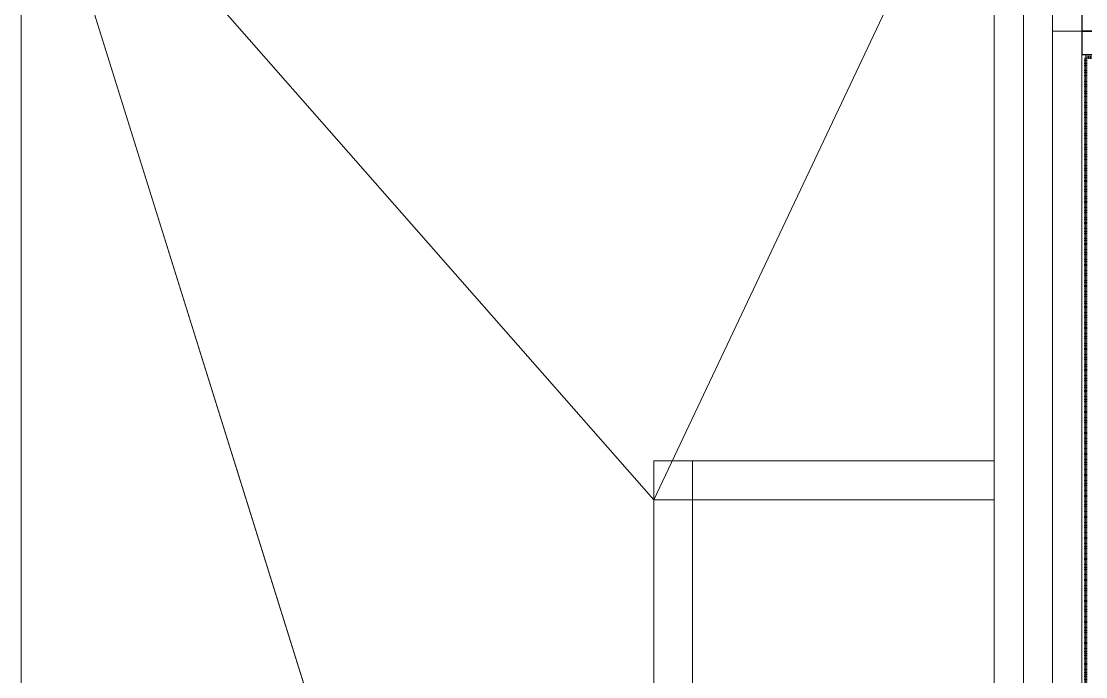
# Model space of a CAD drawing. Header units: millimetres. Extents: x -5300 to 98858, y -5196 to 93886.
# Drawn here: x -5300 to 170, y 85191 to 88560 of the extents above; entities that cross this region are included whole.
import ezdxf

# ---------------------------------------------------------------- set-up
doc = ezdxf.new("R2010")
doc.units = ezdxf.units.MM
doc.linetypes.add('Штрих', pattern=[6.35, 3.175, -3.175])
doc.linetypes.add('Штрих_2_', pattern=[6.35, 3.175, -3.175])
for name, color, linetype, lineweight, true_color in [('_Разделитель помещений_', 4, 'Штрих', 70, 0x00ffff), ('Перекрытия', 7, 'Continuous', 18, 0x7f7f7f), ('Стены', 7, 'Continuous', 18, 0x7f7f7f), ('Стены разрез', 7, 'Continuous', 50, 0x7f7f7f)]:
    doc.layers.add(name, color=color, linetype=linetype, lineweight=lineweight, true_color=true_color)
doc.layers.add('Генплан', color=7, linetype='Continuous', lineweight=9)

# ---------------------------------------------------------------- blocks, each defined once
blk = doc.blocks.new('ПЕР-003 - ПЕР-003-240210-Подвал')
at = {"layer": 'Перекрытия', "color": 254, "true_color": 0xd4d4d4}
for p, q in [((-150, 89650), (-150, 36650)), ((-150, 36650), (-150, 89650))]:
    blk.add_line(p, q, dxfattribs=at)
blk = doc.blocks.new('СТН-01 - СТН-01 2-240565-Подвал')
at = {"layer": 'Стены', "color": 254, "true_color": 0xd4d4d4}
blk.add_line((0, 0), (0, 89500), dxfattribs=at)
blk = doc.blocks.new('СТН-01 - СТН-01-240558-Подвал')
at = {"layer": 'Стены', "color": 254, "true_color": 0xd4d4d4}
for p, q in [((-300, 89800), (-300, 79600)), ((-300, 89800), (-300, 81500)), ((-300, 79600), (-300, 89800)), ((-150, 89800), (-150, 79600)), ((-150, 79600), (-150, 89800)), ((-150, 81500), (-150, 89800)), ((-150, 89350), (-150, 83750)), ((-150, 89350), (-150, 83750)), ((-150, 83750), (-150, 89350)), ((150, 83750), (150, 89350)), ((150, 83750), (150, 89350)), ((150, 89350), (150, 83750)), ((150, 88390), (150, 88390)), ((170, 88390), (150, 88390)), ((170, 88390), (150, 88390)), ((150, 88390), (150, 82620)), ((150, 88390), (150, 88390)), ((150, 88390), (150, 82620)), ((150, 88390), (170, 88390)), ((150, 82620), (150, 88390)), ((170, 88390), (170, 88390)), ((170, 88390), (170, 88390)), ((170, 82620), (170, 88390)), ((170, 82620), (170, 88390)), ((170, 88390), (170, 82620))]:
    blk.add_line(p, q, dxfattribs=at)
blk = doc.blocks.new('СТН-01 - СТН-01-240562-Подвал')
for name in ['СТН-01 - СТН-01-240558-Подвал', 'СТН-01 - СТН-01 2-240565-Подвал']:
    blk.add_blockref(name, (0, 0))
blk = doc.blocks.new('СТВ_Перегородка_Кирпич 208370 - СТВ_Перегородка_Кирпич 2-248295-Подвал')
at = {"layer": 'Стены', "color": 254, "true_color": 0xd4d4d4}
blk.add_line((0, 88510), (12700, 88510), dxfattribs=at)
blk = doc.blocks.new('СТВ_Перегородка_Кирпич 208370 - СТВ_Перегородка_Кирпич 208370-248292-Подвал')
at = {"layer": 'Стены', "color": 254, "true_color": 0xd4d4d4}
for p, q in [((150, 88510), (150, 88510)), ((150, 88510), (150, 88510)), ((150, 88390), (150, 88390))]:
    blk.add_line(p, q, dxfattribs=at)
at = {"layer": 'Стены разрез', "color": 254, "lineweight": 25, "true_color": 0xd4d4d4}
for p, q in [((150, 88610), (150, 88510)), ((12600, 88510), (150, 88510)), ((150, 88510), (150, 88390)), ((150, 88510), (12600, 88510)), ((150, 88390), (12600, 88390))]:
    blk.add_line(p, q, dxfattribs=at)
blk.add_blockref('СТВ_Перегородка_Кирпич 208370 - СТВ_Перегородка_Кирпич 2-248295-Подвал', (0, 0))
blk = doc.blocks.new('СТН-02 217943 - СТН-02 2-248851-Подвал')
at = {"layer": 'Стены', "color": 254, "true_color": 0xd4d4d4}
blk.add_line((-1850, 79600), (-1850, 86300), dxfattribs=at)
blk = doc.blocks.new('СТН-02 217943 - СТН-02 217943-248848-Подвал')
at = {"layer": 'Стены', "color": 254, "true_color": 0xd4d4d4}
for p, q in [((-2050, 86300), (-2050, 79600)), ((-1850, 86300), (-2050, 86300)), ((-2050, 86300), (-1850, 86300)), ((-2050, 79600), (-2050, 86300)), ((-2050, 86300), (-2050, 86300)), ((-1850, 79600), (-1850, 86300)), ((-1850, 86300), (-1850, 79600)), ((-1850, 86300), (-1850, 86300)), ((-2050, 79600), (-1850, 79600)), ((-1850, 79600), (-2050, 79600)), ((-2050, 79600), (-2050, 79600)), ((-1850, 79600), (-1850, 79600))]:
    blk.add_line(p, q, dxfattribs=at)
blk.add_blockref('СТН-02 217943 - СТН-02 2-248851-Подвал', (0, 0))
blk = doc.blocks.new('Местность - Местность-379060-Подвал')
at = {"layer": 'Генплан', "color": 253, "true_color": 0xaaaaaa}
for p, q in [((-5300, 51300), (-5300, 89800)), ((-5300, 51300), (-5300, 89800)), ((-5300, 89800), (-5300, 51300)), ((-5300, 89800), (-2050, 86100)), ((-5300, 89800), (-2050, 79400)), ((-2050, 86100), (-5300, 89800)), ((-2050, 79400), (-5300, 89800)), ((-5300, 89800), (-5300, 51300)), ((-2050, 86100), (-300, 89800)), ((-300, 89800), (-2050, 86100)), ((-300, 89800), (-300, 86100)), ((-300, 89800), (-300, 86100)), ((-300, 86100), (-300, 89800)), ((-300, 86100), (-300, 89800)), ((-300, 86100), (-2050, 86100)), ((-2050, 86100), (-2050, 79400)), ((-300, 86100), (-2050, 86100)), ((-2050, 86100), (-2050, 86100)), ((-2050, 86100), (-300, 86100)), ((-2050, 86100), (-2050, 79400)), ((-2050, 79400), (-2050, 86100)), ((-2050, 86100), (-2050, 86100)), ((-2050, 86100), (-300, 86100)), ((-2050, 79400), (-2050, 86100)), ((-300, 86100), (-300, 86100)), ((-300, 86100), (-300, 86100))]:
    blk.add_line(p, q, dxfattribs=at)
blk = doc.blocks.new('Местность - Местность-379064-Подвал')
blk.add_blockref('Местность - Местность-379060-Подвал', (0, 0))

msp = doc.modelspace()

# ---------------------------------------------------------------- linework, layer by layer
at = {"layer": '_Разделитель помещений_', "color": 131, "linetype": 'Штрих_2_', "true_color": 0xaaffff}
for p, q in [((170, 88375), (5205, 88375)), ((170, 82635), (170, 88375))]:
    msp.add_line(p, q, dxfattribs=at)
at = {"layer": 'Перекрытия', "color": 254, "true_color": 0xd4d4d4}
for p, q in [((-150, 36650), (-150, 89650)), ((-150, 89650), (-150, 36650)), ((-1850, 85100), (-1850, 86300)), ((-1850, 86300), (-300, 86300)), ((-300, 86300), (-1850, 86300)), ((-1850, 86300), (-1850, 85100)), ((-300, 86300), (-300, 85100)), ((-300, 85100), (-300, 86300))]:
    msp.add_line(p, q, dxfattribs=at)

# ---------------------------------------------------------------- block references
at = {"layer": 'Генплан', "color": 253, "true_color": 0xaaaaaa}
msp.add_blockref('Местность - Местность-379064-Подвал', (0, 0), dxfattribs=at)
at = {"layer": 'Перекрытия', "color": 254, "true_color": 0xd4d4d4}
msp.add_blockref('ПЕР-003 - ПЕР-003-240210-Подвал', (0, 0), dxfattribs=at)
at = {"layer": 'Стены', "color": 254, "true_color": 0xd4d4d4}
for name in ['СТН-01 - СТН-01-240562-Подвал', 'СТВ_Перегородка_Кирпич 208370 - СТВ_Перегородка_Кирпич 208370-248292-Подвал', 'СТН-02 217943 - СТН-02 217943-248848-Подвал']:
    msp.add_blockref(name, (0, 0), dxfattribs=at)

doc.saveas('drawing.dxf')
